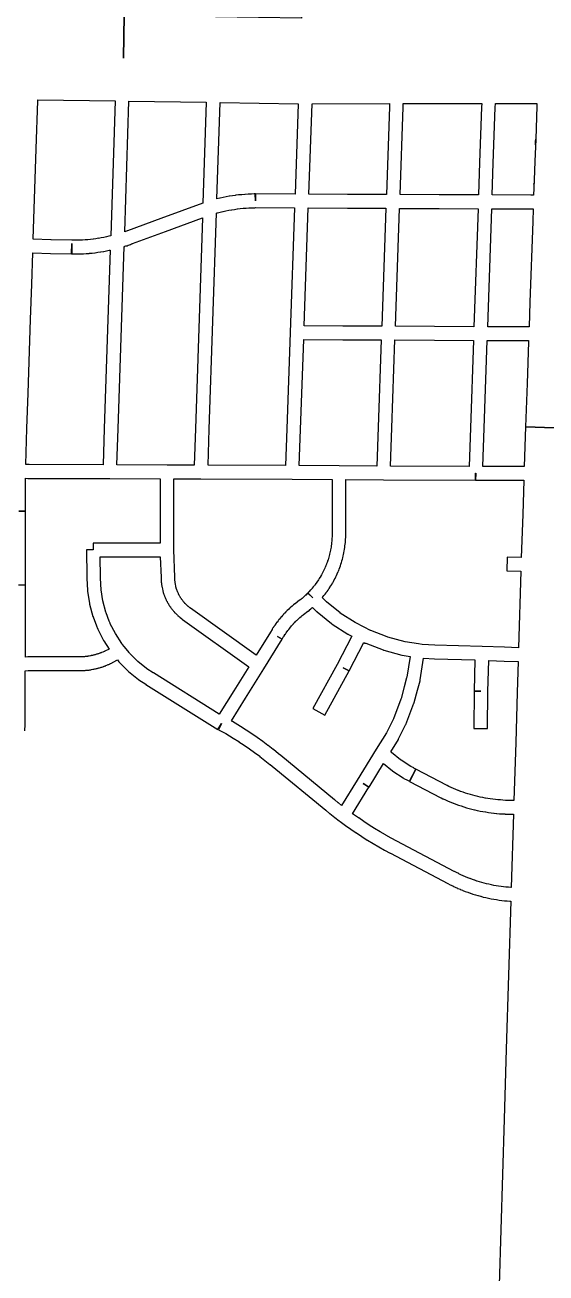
# Model space of a CAD drawing. Extents: x 0 to 1129, y 203 to 1017.
# Drawn here: x 769 to 811.9, y 365.1 to 467.9 of the extents above; entities that cross this region are included whole.
import ezdxf

# ---------------------------------------------------------------- set-up
doc = ezdxf.new("R2010")
doc.units = 0
doc.layers.get('0').update_dxf_attribs({"linetype": 'CONTINUOUS'})

msp = doc.modelspace()

# ---------------------------------------------------------------- linework, layer by layer
at = {"color": 1}
for points in [[(770.410222, 473.131964), (770.480778, 473.124965), (770.509, 473.124965), (770.522998, 473.124965), (773.182931, 473.096742), (782.284621, 473.012076), (791.88722, 472.899187), (791.767287, 469.724209), (791.724931, 468.461254), (784.641154, 468.581187), (777.134042, 468.694076), (777.077598, 465.166298), (777.070599, 465.166298), (777.119999, 468.694076), (770.247865, 468.79992), (770.290221, 469.914698), (770.410222, 473.131964)], [(770.015111, 461.744636), (776.393333, 461.645858), (776.026444, 450.526302), (775.892378, 450.491013), (775.871154, 450.491013), (775.666532, 450.441636), (775.659533, 450.441636), (775.454933, 450.392258), (775.447934, 450.392258), (775.236267, 450.364036), (775.229268, 450.364036), (775.017579, 450.314636), (775.017579, 450.321635), (774.798868, 450.286368), (774.78487, 450.286368), (774.587314, 450.251102), (774.566091, 450.251102), (774.361491, 450.229879), (774.361491, 450.236878), (774.142758, 450.208656), (774.135759, 450.208656), (773.924092, 450.194657), (773.917093, 450.194657), (773.705449, 450.173434), (773.691225, 450.173434), (773.479581, 450.166435), (773.472582, 450.166435), (773.260915, 450.166435), (773.253916, 450.166435), (773.035182, 450.159436), (773.021184, 450.159436), (772.809518, 450.159436), (772.809518, 450.166435), (771.102073, 450.201702), (771.095074, 450.201702), (769.641652, 450.26519), (769.881518, 457.701769), (770.015585, 461.638746), (770.015111, 461.744636)], [(777.522222, 461.631747), (783.8934, 461.532969), (783.618222, 453.221525), (780.146889, 451.94448), (777.395222, 450.942569), (777.388223, 450.93557), (777.374225, 450.928571), (777.324825, 450.907348), (777.310826, 450.900348), (777.247315, 450.872126), (777.240316, 450.872126), (777.169761, 450.843904), (777.522538, 461.610659), (777.522222, 461.631747)], [(785.022289, 461.518858), (791.471044, 461.413013), (791.21, 453.962347), (787.9574, 453.98357), (787.950401, 453.419125), (787.929178, 453.98357), (787.844511, 453.976571), (787.6046, 453.969572), (787.590602, 453.969572), (787.343646, 453.962572), (787.336647, 453.962572), (787.329648, 453.962572), (787.082714, 453.941349), (787.075715, 453.941349), (786.828782, 453.913127), (786.814558, 453.913127), (786.567625, 453.891904), (786.560626, 453.891904), (786.553627, 453.891904), (786.306671, 453.863682), (786.299672, 453.856683), (786.052716, 453.82846), (786.038718, 453.821461), (785.791762, 453.786195), (785.784763, 453.786195), (785.537807, 453.736795), (785.530808, 453.736795), (785.283853, 453.687417), (785.276854, 453.687417), (785.029898, 453.630973), (785.0159, 453.630973), (784.768966, 453.581595), (784.768966, 453.574596), (784.761967, 453.574596), (785.022289, 461.518858)], [(798.985222, 461.420238), (798.978223, 461.166238), (798.724223, 453.927238), (795.521023, 453.941236), (792.338957, 453.96246), (792.600001, 461.406082), (798.985222, 461.420238)], [(806.577, 461.427237), (806.570001, 461.137948), (806.400668, 456.558881), (806.316001, 453.891904), (803.070445, 453.905902), (799.853112, 453.920126), (800.107112, 461.116793), (800.121336, 461.42017), (806.577, 461.427237)], [(810.859779, 453.870681), (810.619912, 453.870681), (807.451957, 453.891904), (807.529556, 456.523615), (807.69889, 461.095615), (807.713114, 461.427237), (811.127845, 461.441236)], [(811.127845, 461.441236), (811.120846, 461.208414), (811.029112, 458.49908)], [(811.029112, 458.492081), (810.965623, 456.643503), (810.902135, 455.140681)], [(787.943266, 452.85371), (791.167667, 452.832487), (790.807845, 442.559598), (790.518556, 434.615065), (790.419778, 431.602332), (784.034511, 431.623555), (784.126222, 434.600977), (784.718889, 452.39511), (784.796511, 452.416333), (784.80351, 452.416333), (785.029288, 452.479845), (785.036287, 452.479845), (785.255021, 452.529222), (785.276244, 452.529222), (785.494955, 452.585667), (785.501954, 452.585667), (785.734776, 452.628), (785.741775, 452.628), (785.967553, 452.670333), (785.981777, 452.670333), (786.207555, 452.705622), (786.214554, 452.705622), (786.447376, 452.740889), (786.454375, 452.740889), (786.68722, 452.769111), (786.694219, 452.769111), (786.919996, 452.797333), (786.933995, 452.797333), (787.159772, 452.811332), (787.166772, 452.811332), (787.399594, 452.832555), (787.406593, 452.832555), (787.639437, 452.839554), (787.646436, 452.839554), (787.89337, 452.846553), (787.943266, 452.85371)], [(792.296556, 452.832487), (795.513889, 452.811264), (798.681845, 452.797266), (798.350222, 443.07471), (795.132889, 443.095933), (791.957889, 443.110157), (792.296556, 452.832487)], [(799.810734, 452.790176), (803.063333, 452.775952), (806.280667, 452.761954), (805.942, 443.039376), (802.6894, 443.0536), (802.6894, 443.060599), (799.479111, 443.074597), (799.810734, 452.790176)], [(807.409556, 452.761954), (810.612778, 452.740731), (810.824444, 452.740731), (810.789178, 451.717687), (810.556333, 445.050175), (810.478734, 443.025242), (810.238822, 443.025242), (807.070889, 443.03924), (807.409556, 452.761954)], [(783.575889, 451.999954), (782.997333, 434.63622), (782.898556, 431.630554), (780.661933, 431.637553), (776.5274, 431.651777), (776.619111, 434.629199), (777.127111, 449.643421), (777.176511, 449.657645), (777.18351, 449.664644), (777.275221, 449.692866), (777.28222, 449.692866), (777.373954, 449.714089), (777.458621, 449.749356), (777.46562, 449.749356), (777.479618, 449.749356), (777.564285, 449.784622), (777.571284, 449.784622), (777.65595, 449.819911), (777.66295, 449.819911), (777.740572, 449.855201), (777.747571, 449.869199), (777.75457, 449.869199), (777.782792, 449.876198), (777.818081, 449.890196), (780.541526, 450.885018), (783.575889, 451.999954)], [(772.802067, 449.883287), (772.802067, 449.029554), (773.034889, 449.029554), (773.041888, 449.029554), (773.267666, 449.036553), (773.28189, 449.036553), (773.507668, 449.036553), (773.514667, 449.036553), (773.747489, 449.050551), (773.754488, 449.050551), (773.761487, 449.050551), (773.994309, 449.064775), (774.001308, 449.064775), (774.234153, 449.078773), (774.241152, 449.078773), (774.241152, 449.085772), (774.46693, 449.106996), (774.480928, 449.106996), (774.706706, 449.135218), (774.713705, 449.135218), (774.727703, 449.135218), (774.953481, 449.170507), (775.186303, 449.205796), (775.193302, 449.205796), (775.41908, 449.248107), (775.433078, 449.248107), (775.440077, 449.248107), (775.65881, 449.290463), (775.66581, 449.290463), (775.898654, 449.332773), (775.905653, 449.332773), (775.983253, 449.353996), (775.489364, 434.657263), (775.390586, 431.651619), (769.28752, 431.672842), (769.245209, 431.672842), (769.019431, 431.694065), (769.118186, 434.650354), (769.20992, 437.564287), (769.414542, 443.632065), (769.513297, 446.538954), (769.597964, 449.135398), (771.051431, 449.07191), (771.065429, 449.07191), (772.779941, 449.036643), (772.802067, 449.883287)], [(791.915556, 441.981133), (795.132889, 441.966909), (798.307889, 441.945686), (798.053889, 434.749019), (797.941, 431.559908), (794.836556, 431.573906), (794.829556, 431.573906), (791.548734, 431.595129), (791.647512, 434.572551), (791.915556, 441.981133)], [(799.436778, 441.945844), (802.682333, 441.931846), (802.682333, 441.924846), (805.899667, 441.910622), (805.645667, 434.713956), (805.546889, 431.524845), (799.069889, 431.553067), (799.182778, 434.706911), (799.436778, 441.945844)], [(817.247574, 434.539001), (810.199085, 434.785956), (810.079129, 431.512178), (806.678352, 431.526177), (806.777129, 434.680021), (807.031129, 441.911954), (810.241396, 441.897956), (810.446018, 441.897956), (810.446018, 441.799156), (810.326063, 438.370178), (810.199085, 434.785956), (817.247574, 434.546045)], [(806.076067, 430.960378), (806.083066, 430.960378), (806.076067, 430.395933), (810.041266, 430.381935), (809.9566, 427.559713), (809.843711, 424.017801), (808.6866, 424.05309), (808.651333, 422.924201), (809.808444, 422.888912), (809.617933, 416.588313), (808.460822, 416.623579), (806.626378, 416.68709), (802.731711, 416.81409), (802.731711, 416.800092), (801.687489, 416.863603), (801.666266, 416.863603), (801.362888, 416.920048), (800.27631, 417.082314), (798.858154, 417.463314), (798.794666, 417.484537), (797.432932, 418.013693), (797.425933, 418.013693), (796.896778, 418.281804), (796.163, 418.655737), (794.928289, 419.445959), (794.928289, 419.460183), (793.785266, 420.38445), (793.742956, 420.419739), (793.439556, 420.723116), (793.481889, 420.772494), (793.495887, 420.779493), (793.502886, 420.793491), (793.580509, 420.885202), (793.580509, 420.899426), (793.67222, 420.991137), (793.67222, 421.005135), (793.679219, 421.012135), (793.756818, 421.103846), (793.756818, 421.117844), (793.834441, 421.223666), (793.848439, 421.230665), (793.918995, 421.336487), (793.925994, 421.336487), (793.925994, 421.343486), (793.996572, 421.449308), (794.003571, 421.456307), (794.074127, 421.562129), (794.074127, 421.576353), (794.081126, 421.576353), (794.151659, 421.689242), (794.151659, 421.696241), (794.222237, 421.802086), (794.222237, 421.809085), (794.236235, 421.809085), (794.292679, 421.929018), (794.306903, 421.936017), (794.363348, 422.048906), (794.377346, 422.055905), (794.433791, 422.175838), (794.433791, 422.182838), (794.497302, 422.295726), (794.497302, 422.302726), (794.504301, 422.302726), (794.560745, 422.422681), (794.560745, 422.42968), (794.567745, 422.42968), (794.624189, 422.549614), (794.680633, 422.676636), (794.680633, 422.683635), (794.737078, 422.810635), (794.737078, 422.817634), (794.744077, 422.817634), (794.786433, 422.937567), (794.800431, 422.951566), (794.842787, 423.064455), (794.842787, 423.071454), (794.892165, 423.198431), (794.892165, 423.20543), (794.941542, 423.325386), (794.941542, 423.339384), (794.948541, 423.346383), (794.98383, 423.466339), (794.98383, 423.480337), (795.026141, 423.600293), (795.026141, 423.607292), (795.06143, 423.73427), (795.068429, 423.741269), (795.103696, 423.875313), (795.103696, 423.882312), (795.138962, 424.009312), (795.138962, 424.016311), (795.174251, 424.136267), (795.174251, 424.143266), (795.174251, 424.157264), (795.202474, 424.27722), (795.202474, 424.284219), (795.230696, 424.418263), (795.230696, 424.425262), (795.258918, 424.55224), (795.258918, 424.559239), (795.280141, 424.693283), (795.280141, 424.700282), (795.280141, 424.707281), (795.301364, 424.834259), (795.301364, 424.841258), (795.315362, 424.975302), (795.315362, 424.982301), (795.336586, 425.109301), (795.336586, 425.1163), (795.336586, 425.1233), (795.35081, 425.257344), (795.364808, 425.391411), (795.364808, 425.39841), (795.364808, 425.405409), (795.371807, 425.539453), (795.378806, 425.67352), (795.378806, 425.680519), (795.378806, 425.687518), (795.378806, 425.814518), (795.378806, 425.821517), (795.378806, 425.828516), (795.378806, 425.962561), (795.385805, 427.726472), (795.385805, 430.44285), (798.483205, 430.428852), (798.483205, 430.421852), (806.074983, 430.39363), (806.076067, 430.960378)], [(768.999111, 430.558335), (769.196667, 430.544337), (769.224889, 430.544337), (769.238887, 430.544337), (775.934621, 430.523114), (780.097376, 430.50889), (780.090377, 427.792512), (780.083378, 427.792512), (780.083378, 425.217246), (777.670355, 425.217246), (774.580044, 425.217246), (774.580044, 424.652801), (774.0156, 424.645802), (774.043822, 422.437402), (774.043822, 422.395091), (774.043822, 422.388092), (774.043822, 422.35987), (774.043822, 422.324581), (774.100266, 421.301537), (774.100266, 421.273314), (774.107266, 421.238048), (774.269555, 420.222048), (774.276554, 420.193826), (774.276554, 420.172602), (774.544665, 419.170714), (774.558663, 419.14949), (774.565662, 419.121268), (774.847884, 418.380424), (774.925507, 418.161713), (774.94673, 418.13349), (774.953729, 418.105268), (775.419396, 417.188023), (775.440619, 417.159801), (775.447618, 417.145803), (775.878018, 416.482558), (775.525218, 416.299136), (775.496996, 416.292137), (775.482997, 416.285138), (775.475998, 416.285138), (775.433665, 416.256916), (775.433665, 416.263915), (775.37722, 416.235693), (775.264332, 416.193359), (775.264332, 416.18636), (775.229065, 416.179361), (775.222066, 416.179361), (775.172688, 416.158138), (775.172688, 416.151139), (775.165689, 416.151139), (775.116312, 416.129916), (775.066911, 416.115692), (775.059912, 416.115692), (775.017556, 416.094469), (774.961112, 416.080471), (774.954113, 416.080471), (774.91178, 416.059247), (774.90478, 416.059247), (774.855403, 416.045249), (774.848404, 416.045249), (774.799026, 416.024026), (774.749649, 416.017027), (774.735425, 416.010028), (774.700158, 416.003029), (774.693159, 416.003029), (774.636714, 415.989031), (774.587314, 415.974807), (774.573316, 415.974807), (774.523938, 415.953583), (774.516939, 415.953583), (774.48165, 415.946584), (774.467652, 415.946584), (774.418252, 415.939585), (774.375919, 415.932586), (774.354695, 415.918362), (774.248851, 415.904364), (774.206518, 415.897365), (774.185294, 415.897365), (774.142938, 415.883367), (774.100628, 415.876367), (774.079405, 415.876367), (774.030004, 415.869368), (774.023005, 415.869368), (773.987739, 415.869368), (773.959517, 415.862369), (773.924228, 415.862369), (773.917228, 415.862369), (773.867851, 415.848371), (773.853853, 415.848371), (773.83263, 415.848371), (773.82563, 415.848371), (773.762142, 415.841372), (773.747918, 415.841372), (773.691473, 415.841372), (773.635029, 415.841372), (773.606807, 415.834373), (773.57154, 415.834373), (773.543318, 415.834373), (773.479829, 415.834373), (773.409251, 415.834373), (769.239429, 415.841372), (769.211207, 415.841372), (769.189984, 415.841372), (768.985361, 415.820149), (768.985361, 418.141415), (768.99236, 421.746815), (768.427916, 421.753815)], [(768.427916, 421.760814), (768.99236, 421.753815), (769.006359, 427.835703), (768.441914, 427.842703), (769.006359, 427.842703), (768.999111, 430.558335)], [(781.226378, 430.50889), (783.448889, 430.501891), (783.448889, 430.494892), (790.963044, 430.473668), (794.258, 430.452445), (794.258, 427.729023), (794.251001, 425.965112), (794.251001, 425.852223), (794.251001, 425.831), (794.251001, 425.725178), (794.251001, 425.718179), (794.244002, 425.60529), (794.237003, 425.471246), (794.244002, 425.471246), (794.222779, 425.365401), (794.222779, 425.358402), (794.21578, 425.252557), (794.21578, 425.231334), (794.201781, 425.125512), (794.201781, 425.118513), (794.180558, 424.991536), (794.187557, 424.991536), (794.173559, 424.885691), (794.16656, 424.871693), (794.145337, 424.765871), (794.145337, 424.758872), (794.131339, 424.645983), (794.131339, 424.631985), (794.103116, 424.519096), (794.074894, 424.413251), (794.074894, 424.399253), (794.046672, 424.293408), (794.046672, 424.27941), (794.011383, 424.166521), (794.025607, 424.166521), (793.990318, 424.060699), (793.990318, 424.046475), (793.955029, 423.940653), (793.919762, 423.820697), (793.919762, 423.813698), (793.905764, 423.813698), (793.884541, 423.707854), (793.884541, 423.700854), (793.870317, 423.700854), (793.849094, 423.602077), (793.835096, 423.602077), (793.792762, 423.489188), (793.792762, 423.482189), (793.750429, 423.362255), (793.708096, 423.256411), (793.694097, 423.249412), (793.658831, 423.150634), (793.651832, 423.150634), (793.609498, 423.037745), (793.602499, 423.030746), (793.553099, 422.931991), (793.5461, 422.917767), (793.503744, 422.819012), (793.496745, 422.812012), (793.440301, 422.713235), (793.440301, 422.706236), (793.3909, 422.607435), (793.376902, 422.600436), (793.327502, 422.501658), (793.320503, 422.494659), (793.264058, 422.395904), (793.257059, 422.388905), (793.193548, 422.290127), (793.200547, 422.290127), (793.144103, 422.191349), (793.130105, 422.18435), (793.07366, 422.092639), (793.059662, 422.08564), (793.003217, 421.98684), (793.003217, 421.979841), (792.932662, 421.895174), (792.918664, 421.881176), (792.862219, 421.796509), (792.848221, 421.78951), (792.791777, 421.697799), (792.777778, 421.6908), (792.707223, 421.606133), (792.622556, 421.507333), (792.629555, 421.500334), (792.551955, 421.415667), (792.474356, 421.331001), (792.460132, 421.324001), (792.389599, 421.239335), (792.382599, 421.232336), (792.312044, 421.154736), (792.305045, 421.147737), (792.262689, 421.112448), (792.664867, 420.710292), (792.657868, 420.703293), (792.262757, 421.098404), (792.255758, 421.098404), (792.220491, 421.063115), (792.213492, 421.056116), (792.135892, 420.985583), (792.128893, 420.978584), (792.051293, 420.893917), (792.037069, 420.886918), (791.959469, 420.816385), (791.95247, 420.809386), (791.87487, 420.738831), (791.860872, 420.731831), (791.776206, 420.647165), (791.776206, 420.661163), (791.684495, 420.576496), (791.677495, 420.569497), (791.599896, 420.506009), (791.578673, 420.499009), (791.211784, 420.216787), (791.204785, 420.209788), (791.190561, 420.209788), (791.183561, 420.202789), (791.084784, 420.118122), (791.077785, 420.111123), (790.971962, 420.026457), (790.86614, 419.934723), (790.859141, 419.927724), (790.760364, 419.836013), (790.753364, 419.836013), (790.661631, 419.751346), (790.654632, 419.744347), (790.555877, 419.645547), (790.548878, 419.645547), (790.4501, 419.546792), (790.4501, 419.539793), (790.358389, 419.448059), (790.358389, 419.44106), (790.344165, 419.44106), (790.259498, 419.342282), (790.252499, 419.335283), (790.160788, 419.236528), (790.076121, 419.130683), (790.061897, 419.130683), (789.977231, 419.024839), (789.970232, 419.017839), (789.885565, 418.911995), (789.878566, 418.911995), (789.800943, 418.806173), (789.800943, 418.799174), (789.723321, 418.693352), (789.709323, 418.693352), (789.6317, 418.58753), (789.6317, 418.58053), (789.624701, 418.566532), (789.547079, 418.460688), (789.547079, 418.453689), (789.476523, 418.347844), (789.462525, 418.347844), (789.462525, 418.340845), (789.39197, 418.235), (789.38497, 418.228001), (789.314438, 418.108068), (789.314438, 418.101069), (789.307438, 418.101069), (789.173394, 417.882358), (787.995105, 415.970291), (782.59055, 419.84378), (782.59055, 419.850779), (782.58355, 419.850779), (782.555328, 419.864777), (782.54133, 419.878775), (782.527106, 419.885774), (782.456573, 419.949263), (782.442349, 419.956262), (782.414127, 419.984484), (782.407128, 419.991484), (782.315417, 420.069083), (782.294194, 420.090306), (782.294194, 420.097306), (782.280195, 420.097306), (782.237862, 420.139662), (782.20964, 420.167884), (782.202641, 420.174883), (782.167352, 420.210149), (782.132063, 420.245438), (782.125063, 420.252438), (782.096841, 420.28066), (782.089842, 420.301883), (782.06162, 420.323106), (782.06162, 420.33733), (782.026331, 420.372596), (782.019332, 420.379596), (781.99111, 420.414885), (781.98411, 420.421884), (781.955888, 420.450106), (781.948889, 420.464104), (781.920667, 420.499393), (781.892445, 420.534682), (781.885446, 420.555905), (781.857223, 420.591194), (781.836, 420.626461), (781.821776, 420.640459), (781.800553, 420.675748), (781.772331, 420.725126), (781.765332, 420.732125), (781.744109, 420.767391), (781.73711, 420.78139), (781.708887, 420.816679), (781.680665, 420.866056), (781.680665, 420.873055), (781.659442, 420.922433), (781.645444, 420.922433), (781.638445, 420.957722), (781.631446, 420.97172), (781.610222, 421.007009), (781.603223, 421.014009), (781.589225, 421.056319), (781.589225, 421.063318), (781.568002, 421.112696), (781.561003, 421.119695), (781.547005, 421.154984), (781.547005, 421.161983), (781.525782, 421.204317), (781.518782, 421.211316), (781.511783, 421.246582), (781.497785, 421.267805), (781.462496, 421.373627), (781.455497, 421.373627), (781.448498, 421.415961), (781.427275, 421.465361), (781.427275, 421.479359), (781.420276, 421.479359), (781.406277, 421.556982), (781.392279, 421.585204), (781.378281, 421.676915), (781.378281, 421.691139), (781.350059, 421.789894), (781.350059, 421.796893), (781.34306, 421.832182), (781.34306, 421.853405), (781.33606, 421.895738), (781.322062, 421.938072), (781.322062, 421.959295), (781.315063, 422.051028), (781.315063, 422.058028), (781.308064, 422.093294), (781.308064, 422.114517), (781.301065, 422.213272), (781.301065, 422.227496), (781.301065, 422.283941), (781.301065, 422.319207), (781.301065, 422.34743), (781.301065, 422.389763), (781.301065, 422.396762), (781.301065, 422.403761), (781.216398, 424.668583), (781.216398, 427.794206), (781.223397, 427.794206), (781.226378, 430.50889)], [(775.151556, 424.088312), (777.670378, 424.088312), (780.104556, 424.088312), (780.168067, 422.380845), (780.168067, 422.359622), (780.168067, 422.310244), (780.168067, 422.303245), (780.168067, 422.289247), (780.168067, 422.225758), (780.168067, 422.162247), (780.168067, 422.155247), (780.168067, 422.148248), (780.175066, 422.021248), (780.182065, 422.014249), (780.182065, 422.00725), (780.182065, 421.936695), (780.189064, 421.929695), (780.203062, 421.795651), (780.203062, 421.788652), (780.210062, 421.774654), (780.217061, 421.718209), (780.22406, 421.654698), (780.22406, 421.647699), (780.22406, 421.633701), (780.245283, 421.577256), (780.245283, 421.563032), (780.245283, 421.556033), (780.273505, 421.4361), (780.273505, 421.421876), (780.273505, 421.414877), (780.308794, 421.294944), (780.308794, 421.28072), (780.308794, 421.266722), (780.344061, 421.139699), (780.35106, 421.139699), (780.35106, 421.1327), (780.365284, 421.069211), (780.365284, 421.062212), (780.393506, 420.998701), (780.393506, 420.991702), (780.393506, 420.984703), (780.435817, 420.871814), (780.450041, 420.85759), (780.450041, 420.850591), (780.471264, 420.787102), (780.471264, 420.780103), (780.499486, 420.730725), (780.499486, 420.716501), (780.499486, 420.709502), (780.527708, 420.660102), (780.527708, 420.653103), (780.534707, 420.653103), (780.56293, 420.589614), (780.56293, 420.582615), (780.591152, 420.52617), (780.591152, 420.519171), (780.626418, 420.455683), (780.626418, 420.448684), (780.661685, 420.385172), (780.661685, 420.378173), (780.696974, 420.321729), (780.696974, 420.31473), (780.732263, 420.251241), (780.767529, 420.201841), (780.767529, 420.194842), (780.774529, 420.180618), (780.809818, 420.13124), (780.809818, 420.124241), (780.845107, 420.067796), (780.845107, 420.060797), (780.880373, 420.004353), (780.887372, 420.004353), (780.887372, 419.997354), (780.922661, 419.947954), (780.92966, 419.947954), (780.92966, 419.933955), (780.964927, 419.884578), (780.978925, 419.884578), (780.978925, 419.877579), (781.014214, 419.821134), (781.021213, 419.821134), (781.05648, 419.771757), (781.063479, 419.757533), (781.105812, 419.708155), (781.105812, 419.701156), (781.155212, 419.651778), (781.155212, 419.644779), (781.162212, 419.644779), (781.197478, 419.595402), (781.204477, 419.595402), (781.24681, 419.538957), (781.24681, 419.531958), (781.260809, 419.531958), (781.303142, 419.475514), (781.310141, 419.475514), (781.352497, 419.426136), (781.401875, 419.383803), (781.408874, 419.369804), (781.451185, 419.327471), (781.451185, 419.320472), (781.458184, 419.320472), (781.507561, 419.278116), (781.51456, 419.278116), (781.51456, 419.264118), (781.556894, 419.221762), (781.563893, 419.221762), (781.578117, 419.214763), (781.669828, 419.123052), (781.683826, 419.123052), (781.726159, 419.080696), (781.733158, 419.073697), (781.740158, 419.073697), (781.84598, 418.996074), (781.84598, 418.982076), (781.852979, 418.982076), (781.909423, 418.93972), (781.916422, 418.932721), (781.923421, 418.925722), (781.93742, 418.925722), (781.944419, 418.918723), (787.391308, 415.009945), (786.163618, 413.048501), (784.964196, 411.115279), (779.531396, 414.516056), (779.517398, 414.530055), (779.002331, 414.85461), (778.952953, 414.889899), (778.247398, 415.461388), (778.205042, 415.503721), (777.562998, 416.138721), (777.527709, 416.188121), (777.146731, 416.653766), (776.95622, 416.893677), (776.927998, 416.935988), (776.920999, 416.942987), (776.398865, 417.754364), (775.982598, 418.565765), (775.982598, 418.572764), (775.961375, 418.622164), (775.897864, 418.784453), (775.629753, 419.468831), (775.615755, 419.518231), (775.615755, 419.52523), (775.368822, 420.463607), (775.22771, 421.359674), (775.171266, 422.312186), (775.171266, 422.347452), (775.171266, 422.375674), (775.171266, 422.382673), (775.171266, 422.403897), (775.151556, 424.088312)], [(792.649333, 419.911423), (792.980956, 419.5798), (793.009178, 419.565802), (793.023176, 419.544579), (794.215576, 418.577957), (794.243799, 418.556734), (794.257797, 418.54251), (795.548975, 417.709977), (795.570198, 417.695753), (795.59842, 417.674529), (795.887709, 417.533418), (794.66002, 415.205085), (792.670376, 411.571463), (793.658154, 411.03524), (795.654865, 414.675907), (795.160976, 414.944041), (795.661931, 414.682974), (796.882531, 417.018351), (796.960154, 416.976041), (796.988376, 416.969042), (797.023642, 416.955043), (798.448865, 416.40471), (798.477087, 416.397711), (798.505309, 416.390712), (799.986976, 415.988556), (800.008199, 415.981557), (800.036421, 415.981557), (800.678465, 415.875735), (800.40331, 414.168268), (800.396311, 414.111824), (800.198755, 413.371002), (800.191756, 413.371002), (799.95189, 412.41849), (799.930667, 412.362046), (799.302734, 410.732224), (799.28151, 410.682846), (798.72411, 409.589224), (797.891577, 408.241602), (796.332288, 405.680446), (795.041133, 403.599069), (794.772999, 403.810713), (794.759001, 403.817712), (794.469712, 404.057601), (794.462713, 404.057601), (790.02478, 407.712378), (790.02478, 407.719378), (789.848402, 407.860489), (789.841403, 407.860489), (789.41807, 408.192089), (789.41807, 408.206087), (789.41107, 408.206087), (788.987737, 408.530642), (788.973739, 408.537641), (788.543339, 408.85513), (788.53634, 408.862129), (788.091851, 409.179641), (788.084852, 409.179641), (787.64743, 409.490085), (787.633206, 409.490085), (787.633206, 409.497084), (787.188717, 409.800462), (787.174719, 409.800462), (786.716119, 410.089751), (786.04583, 410.513084), (786.031832, 410.520083), (786.00361, 410.541306), (785.961276, 410.562529), (787.125432, 412.446351), (788.621209, 414.859374), (790.145209, 417.286485), (789.770667, 417.519556), (790.1446, 417.293778), (790.264556, 417.505444), (790.271555, 417.519443), (790.335043, 417.604109), (790.335043, 417.611108), (790.398532, 417.709909), (790.405531, 417.716908), (790.469042, 417.808619), (790.476042, 417.815618), (790.53953, 417.907351), (790.546529, 417.92135), (790.610041, 417.998972), (790.61704, 418.005971), (790.687595, 418.104772), (790.765195, 418.203527), (790.835773, 418.29526), (790.849772, 418.302259), (790.92035, 418.379859), (790.92035, 418.386858), (790.99795, 418.478569), (791.004949, 418.485568), (791.075482, 418.563191), (791.082481, 418.577189), (791.167147, 418.654789), (791.174146, 418.661788), (791.244679, 418.739388), (791.251679, 418.753612), (791.329278, 418.831212), (791.343502, 418.838211), (791.421102, 418.908744), (791.428101, 418.915743), (791.505701, 419.000409), (791.519699, 419.000409), (791.604366, 419.078009), (791.696077, 419.155632), (791.703076, 419.155632), (791.787743, 419.233254), (791.801741, 419.247252), (791.872297, 419.303697), (791.886295, 419.317921), (792.260228, 419.600143), (792.267227, 419.600143), (792.274226, 419.607142), (792.281225, 419.614141), (792.38707, 419.691764), (792.38707, 419.705762), (792.492892, 419.783362), (792.492892, 419.790361), (792.598714, 419.867961), (792.598714, 419.87496), (792.612938, 419.87496), (792.649333, 419.911423)], [(768.947318, 409.743046), (768.954317, 409.806558), (768.954317, 409.870046), (768.954317, 409.884045), (768.954317, 409.898043), (768.954317, 409.933309), (768.954317, 409.940308), (768.968315, 410.074353), (768.968315, 410.081352), (768.968315, 410.130729), (768.968315, 410.151953), (768.968315, 410.158952), (768.968315, 410.222463), (768.968315, 410.271841), (768.968315, 410.286065), (768.968315, 410.405998), (768.968315, 410.412997), (768.968315, 410.419996), (768.968315, 410.483507), (768.968315, 410.546996), (768.968315, 410.610485), (768.975314, 414.688618), (769.229314, 414.709841), (773.399136, 414.702842), (773.469714, 414.702842), (773.533203, 414.702842), (773.596692, 414.702842), (773.603691, 414.702842), (773.624914, 414.702842), (773.681358, 414.709841), (773.74487, 414.709841), (773.808381, 414.716841), (773.81538, 414.716841), (773.822379, 414.716841), (773.914113, 414.716841), (773.956446, 414.730839), (773.963445, 414.730839), (774.01989, 414.737838), (774.026889, 414.737838), (774.069222, 414.737838), (774.090445, 414.737838), (774.104443, 414.744837), (774.153844, 414.751836), (774.153844, 414.744837), (774.224399, 414.751836), (774.231398, 414.751836), (774.294887, 414.765834), (774.351331, 414.772833), (774.36533, 414.779833), (774.372329, 414.779833), (774.435817, 414.786832), (774.555751, 414.815054), (774.56275, 414.815054), (774.576748, 414.815054), (774.633192, 414.822053), (774.696681, 414.843276), (774.70368, 414.843276), (774.767191, 414.850275), (774.767191, 414.857274), (774.774191, 414.857274), (774.837679, 414.871273), (774.837679, 414.878272), (774.901191, 414.885271), (774.957635, 414.906494), (774.971633, 414.906494), (775.028078, 414.920492), (775.042076, 414.920492), (775.09852, 414.941715), (775.162032, 414.962938), (775.169031, 414.962938), (775.232519, 414.984161), (775.239519, 414.984161), (775.295963, 414.998385), (775.359474, 415.026608), (775.366473, 415.026608), (775.415874, 415.047831), (775.429872, 415.047831), (775.436871, 415.05483), (775.486249, 415.068828), (775.500473, 415.068828), (775.54985, 415.090051), (775.556849, 415.09705), (775.613294, 415.111274), (775.620293, 415.111274), (775.620293, 415.125273), (775.683782, 415.139497), (775.690781, 415.139497), (775.690781, 415.146496), (775.80367, 415.195896), (775.817668, 415.195896), (775.867068, 415.217119), (775.874067, 415.217119), (775.930511, 415.245341), (775.937511, 415.25234), (775.993955, 415.280562), (776.008179, 415.280562), (776.015178, 415.287562), (776.523178, 415.555673), (776.576778, 415.579244)], [(776.576778, 415.579244), (776.689667, 415.438133), (776.71089, 415.409911), (776.725114, 415.388687), (777.451825, 414.669021), (777.480047, 414.640799), (777.494045, 414.619575), (778.298378, 413.977531), (778.312377, 413.963533), (778.340599, 413.94231), (778.912088, 413.575421), (778.919087, 413.561423), (784.845753, 409.857245), (785.149131, 410.337023), (784.895131, 409.836089), (785.452531, 409.553867), (785.494865, 409.525645), (786.108687, 409.137578), (786.115686, 409.137578), (786.560174, 408.855356), (786.567174, 408.848357), (786.997574, 408.566135), (787.011572, 408.559135), (787.441972, 408.262802), (787.448971, 408.255803), (787.872305, 407.945359), (787.872305, 407.959357), (788.295638, 407.641868), (788.302637, 407.62787), (788.718926, 407.303314), (788.718926, 407.310313), (789.135193, 406.978714), (789.142192, 406.978714), (789.304458, 406.844669), (789.311457, 406.83767), (793.74939, 403.197004), (793.75639, 403.183005), (794.052745, 402.93605), (794.066744, 402.92905), (794.475988, 402.604495), (794.489987, 402.604495), (794.489987, 402.597496), (794.849831, 402.32234), (794.91332, 402.272963), (794.920319, 402.265964), (795.350719, 401.948452), (795.357718, 401.941453), (795.795163, 401.631009), (795.802162, 401.631009), (796.239584, 401.334676), (796.253808, 401.327676), (796.698297, 401.031366), (796.698297, 401.024367), (796.712295, 401.024367), (797.156806, 400.742144), (797.170804, 400.735145), (797.629427, 400.45999), (797.629427, 400.452991), (797.636426, 400.452991), (798.095026, 400.184902), (798.095026, 400.177903), (798.102025, 400.177903), (798.567714, 399.916836), (798.581712, 399.916836), (799.047401, 399.655792), (799.054401, 399.655792), (803.802778, 397.151058), (803.986245, 397.059348), (803.993244, 397.059348), (804.1908, 396.96057), (804.197799, 396.953571), (804.38831, 396.86186), (804.402308, 396.854861), (804.592797, 396.777238), (804.592797, 396.76324), (804.599796, 396.76324), (804.797352, 396.68564), (804.797352, 396.678641), (804.804351, 396.678641), (805.001906, 396.601041), (805.008906, 396.601041), (805.015905, 396.586817), (805.21346, 396.516284), (805.220459, 396.509285), (805.425082, 396.43873), (805.432081, 396.43873), (805.622592, 396.368174), (805.63659, 396.361175), (805.64359, 396.361175), (805.848212, 396.290642), (805.855211, 396.290642), (806.059811, 396.227131), (806.06681, 396.227131), (806.271432, 396.163619), (806.278431, 396.163619), (806.483031, 396.107175), (806.49003, 396.107175), (806.49703, 396.107175), (806.708674, 396.05073), (806.920363, 396.001353), (806.927362, 396.001353), (807.139029, 395.951975), (807.146028, 395.944976), (807.357672, 395.909687), (807.569361, 395.867376), (807.583359, 395.867376), (807.590358, 395.867376), (807.794981, 395.832087), (807.80198, 395.832087), (808.013647, 395.796798), (808.020646, 395.796798), (808.027645, 395.796798), (808.239311, 395.768576), (808.465089, 395.740354), (808.472088, 395.740354), (808.683732, 395.726356), (808.690732, 395.726356), (808.902398, 395.705132), (808.909397, 395.705132), (808.979975, 395.705132), (808.598953, 383.520177), (808.422575, 377.734621), (808.006286, 364.082132)], [(801.793333, 415.727467), (802.682333, 415.685134), (802.689332, 415.685134), (802.703331, 415.685134), (806.026509, 415.579289), (805.948886, 413.011067), (806.513331, 412.997069), (805.948886, 412.997069), (805.927663, 409.920846), (807.056552, 409.920846), (807.077775, 412.990002), (807.155398, 415.537069), (808.425398, 415.494713), (809.582509, 415.459446), (809.504886, 412.905335), (809.497887, 412.905335), (809.377954, 408.784891), (809.229776, 404.001224), (808.982843, 404.008223), (808.975844, 404.008223), (808.764177, 404.015222), (808.757178, 404.015222), (808.552556, 404.015222), (808.545556, 404.015222), (808.333912, 404.02922), (808.333912, 404.022221), (808.12929, 404.043444), (808.122291, 404.043444), (807.931802, 404.057443), (807.917804, 404.057443), (807.720248, 404.071441), (807.70625, 404.071441), (807.508695, 404.099663), (807.494696, 404.099663), (807.28303, 404.134952), (807.28303, 404.127953), (807.092541, 404.163242), (807.085542, 404.163242), (806.880919, 404.198509), (806.87392, 404.198509), (806.676365, 404.240842), (806.669366, 404.240842), (806.457676, 404.283175), (806.457676, 404.276176), (806.260121, 404.332621), (806.253122, 404.332621), (806.048522, 404.381998), (806.048522, 404.374999), (805.850966, 404.43851), (805.850966, 404.431511), (805.646344, 404.487956), (805.448788, 404.5444), (805.448788, 404.551399), (805.43479, 404.551399), (805.251346, 404.614911), (805.237348, 404.614911), (805.046836, 404.685444), (805.039837, 404.685444), (804.849326, 404.756022), (804.842327, 404.756022), (804.658882, 404.826555), (804.651883, 404.826555), (804.454328, 404.911221), (804.447329, 404.911221), (804.263884, 404.995888), (804.249886, 404.995888), (804.066441, 405.07351), (804.059442, 405.08051), (803.883065, 405.158132), (803.876066, 405.165131), (803.741999, 405.228642), (803.735, 405.235641), (801.166777, 406.576174), (800.644644, 405.581352), (803.219933, 404.226686), (803.226932, 404.226686), (803.24093, 404.219687), (803.389108, 404.149108), (803.396107, 404.149108), (803.600707, 404.050353), (803.607706, 404.050353), (803.812329, 403.95862), (803.812329, 403.951621), (803.819328, 403.951621), (804.023927, 403.866954), (804.030927, 403.866954), (804.235549, 403.782287), (804.235549, 403.775288), (804.242548, 403.775288), (804.447148, 403.697666), (804.454147, 403.697666), (804.665836, 403.627133), (804.672835, 403.620134), (804.884502, 403.549578), (804.8985, 403.549578), (805.096056, 403.479023), (805.110054, 403.479023), (805.117053, 403.479023), (805.328697, 403.408467), (805.335696, 403.408467), (805.547363, 403.344978), (805.554362, 403.344978), (805.766051, 403.288534), (805.78005, 403.288534), (805.78005, 403.281535), (805.998783, 403.232157), (806.005782, 403.232157), (806.217471, 403.182757), (806.224471, 403.182757), (806.224471, 403.175758), (806.450248, 403.133402), (806.457247, 403.133402), (806.668937, 403.091091), (806.675936, 403.091091), (806.894669, 403.055802), (806.908668, 403.055802), (807.127401, 403.020513), (807.1344, 403.020513), (807.353134, 402.985247), (807.367132, 402.985247), (807.585843, 402.957024), (807.592842, 402.957024), (807.811553, 402.935801), (807.825777, 402.935801), (808.044488, 402.914578), (808.051487, 402.914578), (808.270198, 402.90058), (808.277197, 402.90058), (808.502975, 402.893581), (808.509974, 402.886582), (808.728707, 402.886582), (808.735706, 402.886582), (808.961484, 402.879583), (809.194306, 402.872583), (809.010884, 396.833028), (808.99666, 396.833028), (808.982662, 396.833028), (808.792151, 396.854251), (808.785152, 396.854251), (808.587596, 396.868249), (808.573372, 396.868249), (808.382884, 396.889472), (808.375884, 396.889472), (808.185396, 396.917695), (808.171398, 396.917695), (807.973842, 396.952961), (807.973842, 396.938963), (807.776286, 396.974229), (807.769287, 396.974229), (807.58582, 397.009496), (807.571822, 397.009496), (807.381311, 397.058896), (807.374312, 397.058896), (807.176756, 397.101229), (807.169757, 397.101229), (806.986313, 397.143563), (806.979313, 397.143563), (806.788802, 397.185896), (806.774804, 397.199894), (806.591359, 397.249294), (806.577361, 397.249294), (806.386873, 397.312783), (806.386873, 397.305784), (806.203406, 397.362228), (806.189407, 397.362228), (806.00594, 397.425717), (805.998941, 397.425717), (805.815497, 397.496273), (805.617941, 397.566828), (805.610942, 397.566828), (805.434564, 397.637384), (805.427565, 397.637384), (805.251165, 397.714984), (805.237167, 397.714984), (805.053722, 397.79965), (805.046723, 397.806649), (804.870346, 397.884249), (804.863347, 397.884249), (804.694013, 397.961872), (804.694013, 397.97587), (804.510546, 398.060537), (804.496548, 398.060537), (804.334259, 398.15227), (804.320261, 398.159269), (799.585994, 400.656936), (799.578995, 400.656936), (799.120373, 400.903869), (799.113374, 400.910868), (798.668862, 401.157801), (798.661863, 401.1648), (798.210308, 401.4188), (798.203309, 401.432799), (797.758797, 401.693843), (797.751798, 401.700842), (797.321398, 401.975997), (797.314399, 401.975997), (796.876977, 402.265286), (796.876977, 402.258287), (796.446577, 402.561687), (796.439578, 402.561687), (796.023311, 402.858021), (796.016312, 402.86502), (795.945779, 402.914398), (797.293379, 405.087509), (796.820668, 405.390886), (797.300446, 405.094575), (798.485779, 407.041909), (799.226601, 406.449242), (799.240599, 406.42102), (799.268822, 406.414021), (800.115488, 405.856643), (800.143711, 405.849644), (800.171933, 405.828421), (800.461222, 405.680243), (800.637599, 405.581465), (801.166777, 406.576287), (801.166777, 406.583286), (800.98331, 406.67502), (800.98331, 406.682019), (800.736377, 406.809019), (799.939088, 407.317019), (799.932089, 407.331017), (799.889756, 407.35224), (799.155978, 407.951951), (799.085422, 408.022507), (799.713356, 409.038507), (799.720355, 409.05973), (799.727354, 409.073954), (800.312954, 410.223998), (800.326952, 410.25222), (800.333951, 410.273444), (800.997196, 412.023221), (801.018419, 412.051444), (801.018419, 412.072667), (801.28653, 413.081622), (801.293529, 413.081622), (801.505218, 413.871845), (801.512217, 413.900067), (801.512217, 413.935333), (801.793333, 415.727467)]]:
    msp.add_lwpolyline(points, dxfattribs=at)
for points in [[(811.029112, 458.49908), (810.986056, 457.427403), (811.029112, 458.492081), (811.029112, 458.492081)], [(810.902135, 455.140681), (810.856031, 454.135789), (810.925074, 455.817743), (810.859779, 453.870681)]]:
    msp.add_open_spline(points, degree=3, dxfattribs=at)

doc.saveas('drawing.dxf')
